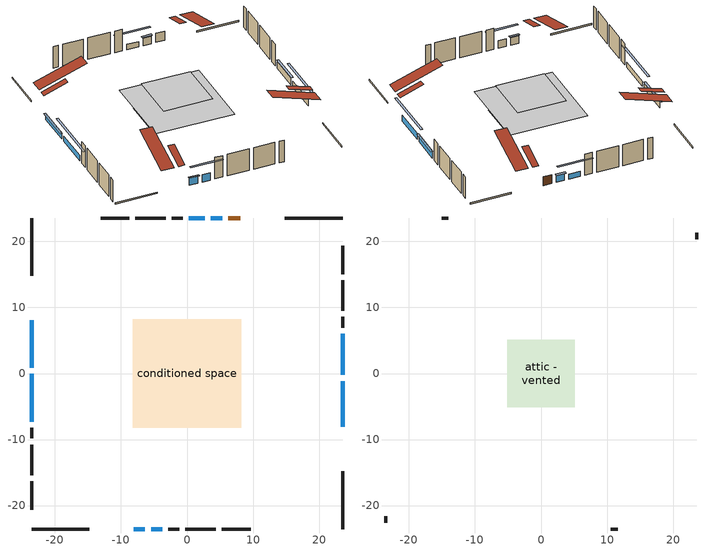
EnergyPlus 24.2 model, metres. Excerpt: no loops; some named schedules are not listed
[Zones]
conditioned space
 floor outside (Floor1 construction): -2.21,-2.21 -2.21,2.21 2.21,2.21 2.21,-2.21 z0
 floor adiabatic (AdiabaticFloorConstruction): -8.23,-8.23 -8.23,8.23 8.23,8.23 8.23,-8.23 z2.44
 floor foundation (Slab1 construction): -6.88,-4.75 -6.88,4.75 6.88,4.75 6.88,-4.75 z0
 wall outside (RimJoist1 construction): 23.54,23.54 14.82,23.54 / -23.54,-23.54 -14.82,-23.54 / -23.54,23.54 -23.54,14.82 / 23.54,-23.54 23.54,-14.82 z0:0.3
 wall outside (AdiabaticWallConstruction 1): 8.09,23.54 6.27,23.54 z0:2.03
 wall outside (AdiabaticWallConstruction): 23.54,-8.09 23.54,-1.14 z0:1.36; 23.54,-0.22 23.54,6 z0:1.52; 5.34,23.54 3.63,23.54 / -8.09,-23.54 -6.38,-23.54 / -5.45,-23.54 -3.73,-23.54 z0:1.68; -23.54,8.09 -23.54,0.87 / -23.54,-0.06 -23.54,-7.29 z0:1.18; 2.7,23.54 0.27,23.54 z0:1.19
 wall outside (Wall1 construction): -0.66,23.54 -2.28,23.54 / -2.8,-23.54 -1.18,-23.54 / -23.54,-8.22 -23.54,-9.84 / 23.54,6.93 23.54,8.56 z0:4.88
 wall outside (Wall2 construction): -3.21,23.54 -7.82,23.54 / -0.25,-23.54 4.36,-23.54 / -23.54,-10.77 -23.54,-15.38 / 23.54,9.49 23.54,14.1 z0:4.88
 wall outside (Wall3 construction): -8.75,23.54 -13.09,23.54 / 5.29,-23.54 9.63,-23.54 / -23.54,-16.31 -23.54,-20.65 / 23.54,15.02 23.54,19.37 z0:4.88
 window (WindowConstruction): 23.54,-8.09 23.54,-1.14 z0:1.36
 window (WindowConstruction 4): 23.54,-0.21 23.54,6 z0:1.51
 window (WindowConstruction 5): 5.34,23.54 3.63,23.54 z0:1.68
 window (WindowConstruction 6): -8.09,-23.54 -6.38,-23.54 z0:1.68
 window (WindowConstruction 7): -23.54,8.09 -23.54,0.87 z0:1.18
 window (WindowConstruction 1): 2.7,23.54 0.27,23.54 z0:1.19
 window (WindowConstruction 2): -5.45,-23.54 -3.73,-23.54 z0:1.68
 window (WindowConstruction 3): -23.54,-0.06 -23.54,-7.29 z0:1.18
 door (Door): 8.09,23.54 6.27,23.54 z0:2.03
 ceiling adiabatic (AdiabaticFloorConstruction): 8.23,-8.23 8.23,8.23 -8.23,8.23 -8.23,-8.23 z2.44
 roof outside (Roof2 construction): 9.02,23.54,4.88 9.02,18.56,6.54 10.33,18.56,6.54 10.33,23.54,4.88; -9.02,-23.54,4.88 -9.02,-18.56,6.54 -10.33,-18.56,6.54 -10.33,-23.54,4.88; -23.54,9.02,4.88 -18.56,9.02,6.54 -18.56,10.33,6.54 -23.54,10.33,4.88; 23.54,-9.02,4.88 18.56,-9.02,6.54 18.56,-10.33,6.54 23.54,-10.33,4.88
attic - vented
 floor to conditioned space (Floor2 construction Reversed): -5.11,-5.11 -5.11,5.11 5.11,5.11 5.11,-5.11 z4.88
 wall outside (Wall4 construction): -14.02,23.54 -15.05,23.54 / 10.56,-23.54 11.6,-23.54 / -23.54,-21.58 -23.54,-22.61 / 23.54,20.29 23.54,21.33 z0:4.88
 roof outside (Roof1 construction): 11.26,23.54,4.88 11.26,13.58,8.2 13.89,13.58,8.2 13.89,23.54,4.88; -11.26,-23.54,4.88 -11.26,-13.58,8.2 -13.89,-13.58,8.2 -13.89,-23.54,4.88; -23.54,11.26,4.88 -13.58,11.26,8.2 -13.58,13.89,8.2 -23.54,13.89,4.88; 23.54,-11.26,4.88 13.58,-11.26,8.2 13.58,-13.89,8.2 23.54,-13.89,4.88
shading: 23.54,1.39 23.54,-10.62 23.95,-10.62 23.95,1.39 z3.89; 23.54,6.2 23.54,-0.42 23.95,-0.42 23.95,6.2 z1.72; 3.43,23.54 5.55,23.54 5.55,23.95 3.43,23.95 z1.88; -6.18,-23.54 -8.29,-23.54 -8.29,-23.95 -6.18,-23.95 z1.88; -23.54,0.67 -23.54,8.29 -23.95,8.29 -23.95,0.67 z1.38; -2.26,23.54 5.23,23.54 5.23,23.95 -2.26,23.95 z3.72; -1.2,-23.54 -7.98,-23.54 -7.98,-23.95 -1.2,-23.95 z4.21; -23.54,-9.82 -23.54,2.47 -23.95,2.47 -23.95,-9.82 z3.71
[Building]
Building 1: Terrain=Suburbs
[Site:Location]
Victoria Intl AP_BC: Latitude {deg}=48.65; Longitude {deg}=-123.43; Time Zone {hr}=-8; Elevation {m}=20; Keep Site Location Information=Yes
[Site:GroundTemperature:Shallow]
8.05499, 7.06759, 6.98852, 7.45709, 9.33813, 11.2104, 12.8336, 13.8618, 13.9492, 13.1129, 11.5311, 9.71625
[Site:WaterMainsTemperature]
Calculation Method=Schedule; Temperature Schedule=mains temperature schedule
[Material] Roughness=Rough; Thermal Absorptance=0.9
Name | Thickness {m} | Conductivity {W/m-K} | Density {kg/m3} | Specific Heat {J/kg-K} | Solar Absorptance | Visible Absorptance
asphalt or fiberglass shingles | 0.00635 | 0.162714 | 1121.4 | 1465.45 | 0.84 | 0.84
ceiling stud and cavity | 0.1397 | 0.0759935 | 65.682 | 1177.47 | 0.7 | 0.7
concrete 4.0 in. | 0.1016 | 1.803125 | 2242.8 | 837.4 | 0.7 | 0.7
door material | 0.04445 | 0.188738 | 512.64 | 1214.23 | 0.7 | 0.7
floor covering | 0.0127 | 0.0433444 | 54.468 | 1339.84 | 0.6 | 0.6
floor rigid ins; wall rigid ins | 0.512978 | 0.029427 | 32.04 | 1214.23 | 0.7 | 0.7
floor stud and cavity | 0.1397 | 1.61265 | 92.3553 | 1139.71 | 0.7 | 0.7
floor stud and cavity 1 | 0.1397 | 1.75129 | 37.0049 | 1207.88 | 0.7 | 0.7
furniture material conditioned space 1 | 0.1524 | 0.115458 | 640.8 | 1214.23 | 0.6 | 0.6
gypsum board | 0.0127 | 0.160291 | 801 | 837.4 | 0.6 | 0.6
osb sheathing 0.5 in. | 0.0127 | 0.115458 | 512.64 | 1214.23 | 0.7 | 0.7
osb sheathing 0.75 in. | 0.01905 | 0.115458 | 512.64 | 1214.23 | 0.7 | 0.7
osb sheathing 2.0 in. | 0.0508 | 0.115458 | 512.64 | 1214.23 | 0.7 | 0.7
rim joist stud and cavity | 0.0508 | 0.0451784 | 125.044 | 1163.47 | 0.6 | 0.6
roof stud and cavity | 0.2032 | 0.111199 | 78.34581 | 1123.46 | 0.7 | 0.7
wall stud and cavity | 0.1397 | 0.0873771 | 139.0536 | 1170.24 | 0.7 | 0.7
wall stud and cavity 1 | 0.1397 | 0.0877637 | 139.0536 | 1170.24 | 0.7 | 0.7
wall stud and cavity 2 | 0.0889 | 6.9971 | 50.32683 | 1063.81 | 0.6 | 0.6
wall stud and cavity 3 | 0.0889 | 0.380278 | 52.3479 | 1209.89 | 0.7 | 0.7
wall stud and cavity 4 | 0.0889 | 0.391764 | 83.0341 | 1211.67 | 0.7 | 0.7
wood siding | 0.0254 | 0.102417 | 544.68 | 1172.36 | 0.4 | 0.4
wood siding 1 | 0.00254 | 0.102417 | 544.68 | 1172.36 | 0.4 | 0.4
wood siding 2; wood siding 3; wood siding 4 | 0.0254 | 0.102417 | 544.68 | 1172.36 | 0.7 | 0.7
[WindowMaterial:SimpleGlazingSystem]
Name | U-Factor {W/m2-K} | Solar Heat Gain Coefficient
WindowMaterial | 3.57657 | 0.7
WindowMaterial 1 | 3.68162 | 0.7
WindowMaterial 2 | 3.84741 | 0.71
WindowMaterial 3 | 3.68843 | 0.69
WindowMaterial 4 | 3.497648 | 0.71
WindowMaterial 5 | 3.43405 | 0.71
[Construction]
AdiabaticFloorConstruction: floor stud and cavity 1, floor rigid ins, osb sheathing 0.75 in., floor covering
AdiabaticWallConstruction: wood siding 3, wall rigid ins, wall stud and cavity 3, gypsum board
AdiabaticWallConstruction 1: wood siding 4, wall rigid ins, wall stud and cavity 3, gypsum board
Door: door material
Floor1 construction: floor stud and cavity, osb sheathing 0.75 in., floor covering
Floor2 construction Reversed: gypsum board, ceiling stud and cavity
furniture construction conditioned space 1: furniture material conditioned space 1
PartitionWallConstruction: gypsum board, wall stud and cavity 4, gypsum board
RimJoist1 construction: wood siding 2, osb sheathing 2.0 in., rim joist stud and cavity
Roof1 construction: asphalt or fiberglass shingles
Roof2 construction: asphalt or fiberglass shingles, osb sheathing 0.75 in., roof stud and cavity, gypsum board
Slab1 construction: concrete 4.0 in.
Wall1 construction; Wall2 construction: wood siding, osb sheathing 0.5 in., wall stud and cavity, gypsum board
Wall3 construction: wood siding, osb sheathing 0.5 in., wall stud and cavity 1, gypsum board
Wall4 construction: wood siding 1, wall stud and cavity 2
WindowConstruction: WindowMaterial
WindowConstruction 1: WindowMaterial 1
WindowConstruction 2; WindowConstruction 6: WindowMaterial 2
WindowConstruction 3; WindowConstruction 7: WindowMaterial 3
WindowConstruction 4: WindowMaterial 4
WindowConstruction 5: WindowMaterial 5
[Zone] Multiplier=1; Part of Total Floor Area=Yes
Name | Volume {m3}
attic - vented | 56.407
conditioned space | 677.7
[Space]
Name | Zone | Volume {m3}
attic - vented 1 | attic - vented | 56.407
conditioned space 1 | conditioned space | 677.7
[ZoneInfiltration:EffectiveLeakageArea]
infil attic - vented 1: Zone or Space=attic - vented 1; Schedule=Always On Discrete; Effective Air Leakage Area {cm2}=4650.22; Stack Coefficient=0.00057006; Wind Coefficient=1.61317e-05
[ZoneMixing]
whole house fan mix: Zone or Space=attic - vented; Schedule=Always On Continuous; Design Flow Rate Calculation Method=Flow/Zone; Design Flow Rate {m3/s}=0; Source Zone or Space=conditioned space
[SurfaceProperty:ExposedFoundationPerimeter]
Slab1: Exposed Perimeter Calculation Method=TotalExposedPerimeter; Total Exposed Perimeter {m}=46.534
[InternalMass] Zone or ZoneList=conditioned space; Space or SpaceList=conditioned space 1
Name | Construction | Surface Area {m2}
furniture mass conditioned space 1 | furniture construction conditioned space 1 | 168.556
partition wall mass | PartitionWallConstruction | 421.39
[Lights]
interior lighting: Zone or ZoneList or Space or SpaceList=conditioned space 1; Schedule=interior lighting schedule; Design Level Calculation Method=LightingLevel; Lighting Level {W}=343.2; Return Air Fraction=0; Fraction Radiant=0.6; Fraction Visible=0.2; Fraction Replaceable=1
[People]
occupants: Zone or ZoneList or Space or SpaceList=conditioned space 1; Number of People Schedule=occupants schedule; Number of People Calculation Method=People; Number of People=3; Fraction Radiant=0.314171; Sensible Heat Fraction=0.56303; Activity Level Schedule=occupants activity schedule; Carbon Dioxide Generation Rate {m3/s-W}=0; Enable ASHRAE 55 Comfort Warnings=No; Mean Radiant Temperature Calculation Type=EnclosureAveraged
[ElectricEquipment] Zone or ZoneList or Space or SpaceList=conditioned space 1; Design Level Calculation Method=EquipmentLevel
Name | Schedule | Design Level {W} | Fraction Latent | Fraction Radiant | Fraction Lost
clothes dryer | clothes dryer schedule | 140.772 | 0.015 | 0.081 | 0.85
clothes washer | clothes washer schedule | 32.1985 | 0.03 | 0.162 | 0.7
cooking range | cooking range schedule | 215.147 | 0.08 | 0.432 | 0.2
dishwasher | dishwasher schedule | 66.8632 | 0.3 | 0.18 | 0.4
fridge | fridge schedule | 72.9452 | 0 | 0.6 | 0
mech vent house fan | mech vent house fan schedule | 21.2 | 0 | 0 | 1
mech vent house fan cfis | mech vent house fan cfis schedule | 0 | 0 | 0 | 0
misc plug loads | misc plug loads schedule | 494.7 | 0.045 | 0.513 | 0.1
whole house fan | Always On Discrete | 0 | 0 | 0 | 1
[OtherEquipment] Zone or ZoneList or Space or SpaceList=conditioned space 1; Design Level Calculation Method=EquipmentLevel
Name | Fuel Type | Schedule | Design Level {W} | Fraction Latent | Fraction Radiant | Fraction Lost
clothes dryer 1 | Electricity | clothes dryer schedule | 0 | 0.015 | 0.081 | 0.85
cooking range 1 | Electricity | cooking range schedule | 0 | 0.08 | 0.432 | 0.2
general water use latent | None | general water use schedule | 62.594 | 1 | 0 | 0
general water use sensible | None | general water use schedule | -61.6891 | 0 | 0.6 | 0
mech vent house fan latent load | None | Always On Discrete | 0 | 1 | 0 | 0
mech vent house fan sensible load | None | Always On Discrete | 0 | 0 | 0 | 0
water heater energy adjustment1 | Electricity | Always On Discrete | 0.01 | 0 | 0 | 1
[ZoneInfiltration:DesignFlowRate] Zone or ZoneList or Space or SpaceList=conditioned space 1; Schedule=Always On Discrete; Design Flow Rate Calculation Method=Flow/Zone; Design Flow Rate {m3/s}=0
infil flow; natural vent flow; whole house fan flow
[ZoneControl:Thermostat]
conditioned space Thermostat: Zone or ZoneList=conditioned space; Control Type Schedule=conditioned space Thermostat Schedule; Control 1=conditioned space temperature setpoint; Temperature Difference Between Cutout And Setpoint {deltaC}=0
[ZoneHVAC:Baseboard:Convective:Electric]
electric baseboard: Availability Schedule=Always On Discrete; Heating Design Capacity {W}=15747; Efficiency=1
[Zone equipment]
conditioned space: electric baseboard
[Foundation:Kiva]
Foundation Kiva 1: Initial Indoor Air Temperature {C}=21; Wall Height Above Grade {m}=0.1016; Wall Depth Below Slab {m}=0.2032
[Foundation:Kiva:Settings]
Soil Conductivity {W/m-K}=0.849921; Soil Density {kg/m3}=1842.3; Soil Specific Heat {J/kg-K}=418.7; Ground Solar Absorptivity=0.9; Ground Thermal Absorptivity=0.9; Ground Surface Roughness {m}=0.03; Far-Field Width {m}=40; Deep-Ground Boundary Condition=ZeroFlux; Deep-Ground Depth {m}=40; Minimum Cell Dimension {m}=0.2; Maximum Cell Growth Coefficient=3; Simulation Timestep=Timestep
[Exterior:Lights]
exterior lighting: Schedule=exterior lighting schedule; Design Level {W}=75.6
[EnergyManagementSystem:GlobalVariable]
infil_program_Qfan
infil_program_Qinf
natural_vent_program_Qnv
natural_vent_program_Qwhf
[EnergyManagementSystem:Sensor]
Name | Output:Variable or Output:Meter Index Key | Output:Variable or Output:Meter
airflow_gain | infil flow | Infiltration Sensible Heat Gain Energy
airflow_gain_1 | natural vent flow | Infiltration Sensible Heat Gain Energy
airflow_gain_2 | whole house fan flow | Infiltration Sensible Heat Gain Energy
airflow_loss | infil flow | Infiltration Sensible Heat Loss Energy
airflow_loss_1 | natural vent flow | Infiltration Sensible Heat Loss Energy
airflow_loss_2 | whole house fan flow | Infiltration Sensible Heat Loss Energy
clg_load_cond |  | Cooling:EnergyTransfer:Zone:CONDITIONED SPACE
clg_sp_s; clg_sp_s_1 | cooling setpoint | Schedule Value
clothes_dryer_exhaust_0_sch_s | clothes dryer exhaust 0 schedule | Schedule Value
conditioned_space_clg_unmet_s | conditioned space | Zone Cooling Setpoint Not Met Time
conditioned_space_htg_unmet_s | conditioned space | Zone Heating Setpoint Not Met Time
cool_season | cooling season schedule | Schedule Value
fridge_tin_s | conditioned space | Zone Mean Air Temperature
htg_load_cond |  | Heating:EnergyTransfer:Zone:CONDITIONED SPACE
htg_sp_s; htg_sp_s_1 | heating setpoint | Schedule Value
ig_ee_conv | clothes dryer | Electric Equipment Convective Heating Energy
ig_ee_conv_2 | cooking range | Electric Equipment Convective Heating Energy
ig_ee_conv_4 | fridge | Electric Equipment Convective Heating Energy
ig_ee_conv_5 | misc plug loads | Electric Equipment Convective Heating Energy
ig_ee_conv_6 | whole house fan | Electric Equipment Convective Heating Energy
ig_ee_rad | clothes dryer | Electric Equipment Radiant Heating Energy
ig_ee_rad_2 | cooking range | Electric Equipment Radiant Heating Energy
ig_ee_rad_4 | fridge | Electric Equipment Radiant Heating Energy
ig_ee_rad_5 | misc plug loads | Electric Equipment Radiant Heating Energy
ig_ee_rad_6 | whole house fan | Electric Equipment Radiant Heating Energy
ig_lgt_conv | interior lighting | Lights Convective Heating Energy
ig_lgt_rad | interior lighting | Lights Radiant Heating Energy
ig_lgt_vis | interior lighting | Lights Visible Radiation Heating Energy
ig_oe_conv | clothes dryer 1 | Other Equipment Convective Heating Energy
ig_oe_conv_1 | cooking range 1 | Other Equipment Convective Heating Energy
ig_oe_conv_2 | general water use latent | Other Equipment Convective Heating Energy
ig_oe_conv_3 | general water use sensible | Other Equipment Convective Heating Energy
ig_oe_conv_4 | water heater energy adjustment1 | Other Equipment Convective Heating Energy
ig_oe_rad | clothes dryer 1 | Other Equipment Radiant Heating Energy
ig_oe_rad_1 | cooking range 1 | Other Equipment Radiant Heating Energy
ig_oe_rad_2 | general water use latent | Other Equipment Radiant Heating Energy
ig_oe_rad_3 | general water use sensible | Other Equipment Radiant Heating Energy
ig_oe_rad_4 | water heater energy adjustment1 | Other Equipment Radiant Heating Energy
ig_ppl_conv | occupants | People Convective Heating Energy
ig_ppl_rad | occupants | People Radiant Heating Energy
im_conv | furniture mass conditioned space 1 | Surface Inside Face Convection Heat Gain Energy
im_conv_1 | partition wall mass | Surface Inside Face Convection Heat Gain Energy
im_ig | furniture mass conditioned space 1 | Surface Inside Face Internal Gains Radiation Heat Gain Energy
im_ig_1 | partition wall mass | Surface Inside Face Internal Gains Radiation Heat Gain Energy
im_lgt | furniture mass conditioned space 1 | Surface Inside Face Lights Radiation Heat Gain Energy
im_lgt_1 | partition wall mass | Surface Inside Face Lights Radiation Heat Gain Energy
im_sol | furniture mass conditioned space 1 | Surface Inside Face Solar Radiation Heat Gain Energy
im_sol_1 | partition wall mass | Surface Inside Face Solar Radiation Heat Gain Energy
im_surf | furniture mass conditioned space 1 | Surface Inside Face Net Surface Thermal Radiation Heat Gain Energy
im_surf_1 | partition wall mass | Surface Inside Face Net Surface Thermal Radiation Heat Gain Energy
mv_conv | mech vent house fan | Electric Equipment Convective Heating Energy
mv_conv_1 | mech vent house fan cfis | Electric Equipment Convective Heating Energy
mv_conv_2 | mech vent house fan latent load | Other Equipment Convective Heating Energy
mv_conv_3 | mech vent house fan sensible load | Other Equipment Convective Heating Energy
mv_rad | mech vent house fan | Electric Equipment Radiant Heating Energy
mv_rad_1 | mech vent house fan cfis | Electric Equipment Radiant Heating Energy
mv_rad_2 | mech vent house fan latent load | Other Equipment Radiant Heating Energy
mv_rad_3 | mech vent house fan sensible load | Other Equipment Radiant Heating Energy
natural_vent_s | natural vent schedule | Schedule Value
out_pb_s |  | Site Outdoor Air Barometric Pressure
out_wt_s |  | Site Outdoor Air Humidity Ratio
site_vw_s |  | Site Wind Speed
ss_back_out | Window1 | Surface Window Shortwave from Zone Back Out Window Heat Transfer Rate
ss_back_out_1 | Window15 | Surface Window Shortwave from Zone Back Out Window Heat Transfer Rate
ss_back_out_2 | Window19 | Surface Window Shortwave from Zone Back Out Window Heat Transfer Rate
ss_back_out_3 | Window20 | Surface Window Shortwave from Zone Back Out Window Heat Transfer Rate
ss_back_out_4 | Window21 | Surface Window Shortwave from Zone Back Out Window Heat Transfer Rate
ss_back_out_5 | Window6 | Surface Window Shortwave from Zone Back Out Window Heat Transfer Rate
ss_back_out_6 | Window8 | Surface Window Shortwave from Zone Back Out Window Heat Transfer Rate
ss_back_out_7 | Window9 | Surface Window Shortwave from Zone Back Out Window Heat Transfer Rate
ss_conv | Door1 | Surface Inside Face Convection Heat Gain Energy
ss_conv_1 | Window1 | Surface Inside Face Convection Heat Gain Energy
ss_conv_2 | Window15 | Surface Inside Face Convection Heat Gain Energy
ss_conv_3 | Window19 | Surface Inside Face Convection Heat Gain Energy
ss_conv_4 | Window20 | Surface Inside Face Convection Heat Gain Energy
ss_conv_5 | Window21 | Surface Inside Face Convection Heat Gain Energy
ss_conv_6 | Window6 | Surface Inside Face Convection Heat Gain Energy
ss_conv_7 | Window8 | Surface Inside Face Convection Heat Gain Energy
ss_conv_8 | Window9 | Surface Inside Face Convection Heat Gain Energy
ss_ig | Door1 | Surface Inside Face Internal Gains Radiation Heat Gain Energy
ss_ig_1 | Window1 | Surface Inside Face Internal Gains Radiation Heat Gain Energy
ss_ig_2 | Window15 | Surface Inside Face Internal Gains Radiation Heat Gain Energy
ss_ig_3 | Window19 | Surface Inside Face Internal Gains Radiation Heat Gain Energy
ss_ig_4 | Window20 | Surface Inside Face Internal Gains Radiation Heat Gain Energy
ss_ig_5 | Window21 | Surface Inside Face Internal Gains Radiation Heat Gain Energy
ss_ig_6 | Window6 | Surface Inside Face Internal Gains Radiation Heat Gain Energy
ss_ig_7 | Window8 | Surface Inside Face Internal Gains Radiation Heat Gain Energy
ss_ig_8 | Window9 | Surface Inside Face Internal Gains Radiation Heat Gain Energy
ss_lgt | Door1 | Surface Inside Face Lights Radiation Heat Gain Energy
ss_sol | Door1 | Surface Inside Face Solar Radiation Heat Gain Energy
ss_surf | Door1 | Surface Inside Face Net Surface Thermal Radiation Heat Gain Energy
ss_surf_1 | Window1 | Surface Inside Face Net Surface Thermal Radiation Heat Gain Energy
ss_surf_2 | Window15 | Surface Inside Face Net Surface Thermal Radiation Heat Gain Energy
ss_surf_3 | Window19 | Surface Inside Face Net Surface Thermal Radiation Heat Gain Energy
ss_surf_4 | Window20 | Surface Inside Face Net Surface Thermal Radiation Heat Gain Energy
ss_surf_5 | Window21 | Surface Inside Face Net Surface Thermal Radiation Heat Gain Energy
ss_surf_6 | Window6 | Surface Inside Face Net Surface Thermal Radiation Heat Gain Energy
ss_surf_7 | Window8 | Surface Inside Face Net Surface Thermal Radiation Heat Gain Energy
ss_surf_8 | Window9 | Surface Inside Face Net Surface Thermal Radiation Heat Gain Energy
ss_trans_in | Window1 | Surface Window Transmitted Solar Radiation Rate
ss_trans_in_1 | Window15 | Surface Window Transmitted Solar Radiation Rate
ss_trans_in_2 | Window19 | Surface Window Transmitted Solar Radiation Rate
ss_trans_in_3 | Window20 | Surface Window Transmitted Solar Radiation Rate
ss_trans_in_4 | Window21 | Surface Window Transmitted Solar Radiation Rate
ss_trans_in_5 | Window6 | Surface Window Transmitted Solar Radiation Rate
ss_trans_in_6 | Window8 | Surface Window Transmitted Solar Radiation Rate
ss_trans_in_7 | Window9 | Surface Window Transmitted Solar Radiation Rate
ss_trans_out | Window1 | Surface Inside Face Initial Transmitted Diffuse Transmitted Out Window Solar Radiation Rate
ss_trans_out_1 | Window15 | Surface Inside Face Initial Transmitted Diffuse Transmitted Out Window Solar Radiation Rate
ss_trans_out_2 | Window19 | Surface Inside Face Initial Transmitted Diffuse Transmitted Out Window Solar Radiation Rate
ss_trans_out_3 | Window20 | Surface Inside Face Initial Transmitted Diffuse Transmitted Out Window Solar Radiation Rate
ss_trans_out_4 | Window21 | Surface Inside Face Initial Transmitted Diffuse Transmitted Out Window Solar Radiation Rate
ss_trans_out_5 | Window6 | Surface Inside Face Initial Transmitted Diffuse Transmitted Out Window Solar Radiation Rate
ss_trans_out_6 | Window8 | Surface Inside Face Initial Transmitted Diffuse Transmitted Out Window Solar Radiation Rate
ss_trans_out_7 | Window9 | Surface Inside Face Initial Transmitted Diffuse Transmitted Out Window Solar Radiation Rate
s_conv | Floor1 | Surface Inside Face Convection Heat Gain Energy
s_conv_1 | Floor2 | Surface Inside Face Convection Heat Gain Energy
s_conv_10 | Roof2:270 | Surface Inside Face Convection Heat Gain Energy
s_conv_11 | Roof2:90 | Surface Inside Face Convection Heat Gain Energy
s_conv_12 | Slab1 | Surface Inside Face Convection Heat Gain Energy
s_conv_13 | Wall1:0 | Surface Inside Face Convection Heat Gain Energy
s_conv_14 | Wall1:180 | Surface Inside Face Convection Heat Gain Energy
s_conv_15 | Wall1:270 | Surface Inside Face Convection Heat Gain Energy
s_conv_16 | Wall1:90 | Surface Inside Face Convection Heat Gain Energy
s_conv_17 | Wall2:0 | Surface Inside Face Convection Heat Gain Energy
s_conv_18 | Wall2:180 | Surface Inside Face Convection Heat Gain Energy
s_conv_19 | Wall2:270 | Surface Inside Face Convection Heat Gain Energy
s_conv_2 | inferred conditioned ceiling | Surface Inside Face Convection Heat Gain Energy
s_conv_20 | Wall2:90 | Surface Inside Face Convection Heat Gain Energy
s_conv_21 | Wall3:0 | Surface Inside Face Convection Heat Gain Energy
s_conv_22 | Wall3:180 | Surface Inside Face Convection Heat Gain Energy
s_conv_23 | Wall3:270 | Surface Inside Face Convection Heat Gain Energy
s_conv_24 | Wall3:90 | Surface Inside Face Convection Heat Gain Energy
s_conv_3 | inferred conditioned floor | Surface Inside Face Convection Heat Gain Energy
s_conv_4 | RimJoist1:0 | Surface Inside Face Convection Heat Gain Energy
s_conv_5 | RimJoist1:180 | Surface Inside Face Convection Heat Gain Energy
s_conv_6 | RimJoist1:270 | Surface Inside Face Convection Heat Gain Energy
s_conv_7 | RimJoist1:90 | Surface Inside Face Convection Heat Gain Energy
s_conv_8 | Roof2:0 | Surface Inside Face Convection Heat Gain Energy
s_conv_9 | Roof2:180 | Surface Inside Face Convection Heat Gain Energy
s_ig | Floor1 | Surface Inside Face Internal Gains Radiation Heat Gain Energy
s_ig_1 | Floor2 | Surface Inside Face Internal Gains Radiation Heat Gain Energy
s_ig_10 | Roof2:270 | Surface Inside Face Internal Gains Radiation Heat Gain Energy
s_ig_11 | Roof2:90 | Surface Inside Face Internal Gains Radiation Heat Gain Energy
s_ig_12 | Slab1 | Surface Inside Face Internal Gains Radiation Heat Gain Energy
s_ig_13 | Wall1:0 | Surface Inside Face Internal Gains Radiation Heat Gain Energy
s_ig_14 | Wall1:180 | Surface Inside Face Internal Gains Radiation Heat Gain Energy
s_ig_15 | Wall1:270 | Surface Inside Face Internal Gains Radiation Heat Gain Energy
s_ig_16 | Wall1:90 | Surface Inside Face Internal Gains Radiation Heat Gain Energy
s_ig_17 | Wall2:0 | Surface Inside Face Internal Gains Radiation Heat Gain Energy
s_ig_18 | Wall2:180 | Surface Inside Face Internal Gains Radiation Heat Gain Energy
s_ig_19 | Wall2:270 | Surface Inside Face Internal Gains Radiation Heat Gain Energy
s_ig_2 | inferred conditioned ceiling | Surface Inside Face Internal Gains Radiation Heat Gain Energy
s_ig_20 | Wall2:90 | Surface Inside Face Internal Gains Radiation Heat Gain Energy
s_ig_21 | Wall3:0 | Surface Inside Face Internal Gains Radiation Heat Gain Energy
s_ig_22 | Wall3:180 | Surface Inside Face Internal Gains Radiation Heat Gain Energy
s_ig_23 | Wall3:270 | Surface Inside Face Internal Gains Radiation Heat Gain Energy
s_ig_24 | Wall3:90 | Surface Inside Face Internal Gains Radiation Heat Gain Energy
s_ig_3 | inferred conditioned floor | Surface Inside Face Internal Gains Radiation Heat Gain Energy
s_ig_4 | RimJoist1:0 | Surface Inside Face Internal Gains Radiation Heat Gain Energy
s_ig_5 | RimJoist1:180 | Surface Inside Face Internal Gains Radiation Heat Gain Energy
s_ig_6 | RimJoist1:270 | Surface Inside Face Internal Gains Radiation Heat Gain Energy
s_ig_7 | RimJoist1:90 | Surface Inside Face Internal Gains Radiation Heat Gain Energy
s_ig_8 | Roof2:0 | Surface Inside Face Internal Gains Radiation Heat Gain Energy
s_ig_9 | Roof2:180 | Surface Inside Face Internal Gains Radiation Heat Gain Energy
s_lgt | Floor1 | Surface Inside Face Lights Radiation Heat Gain Energy
